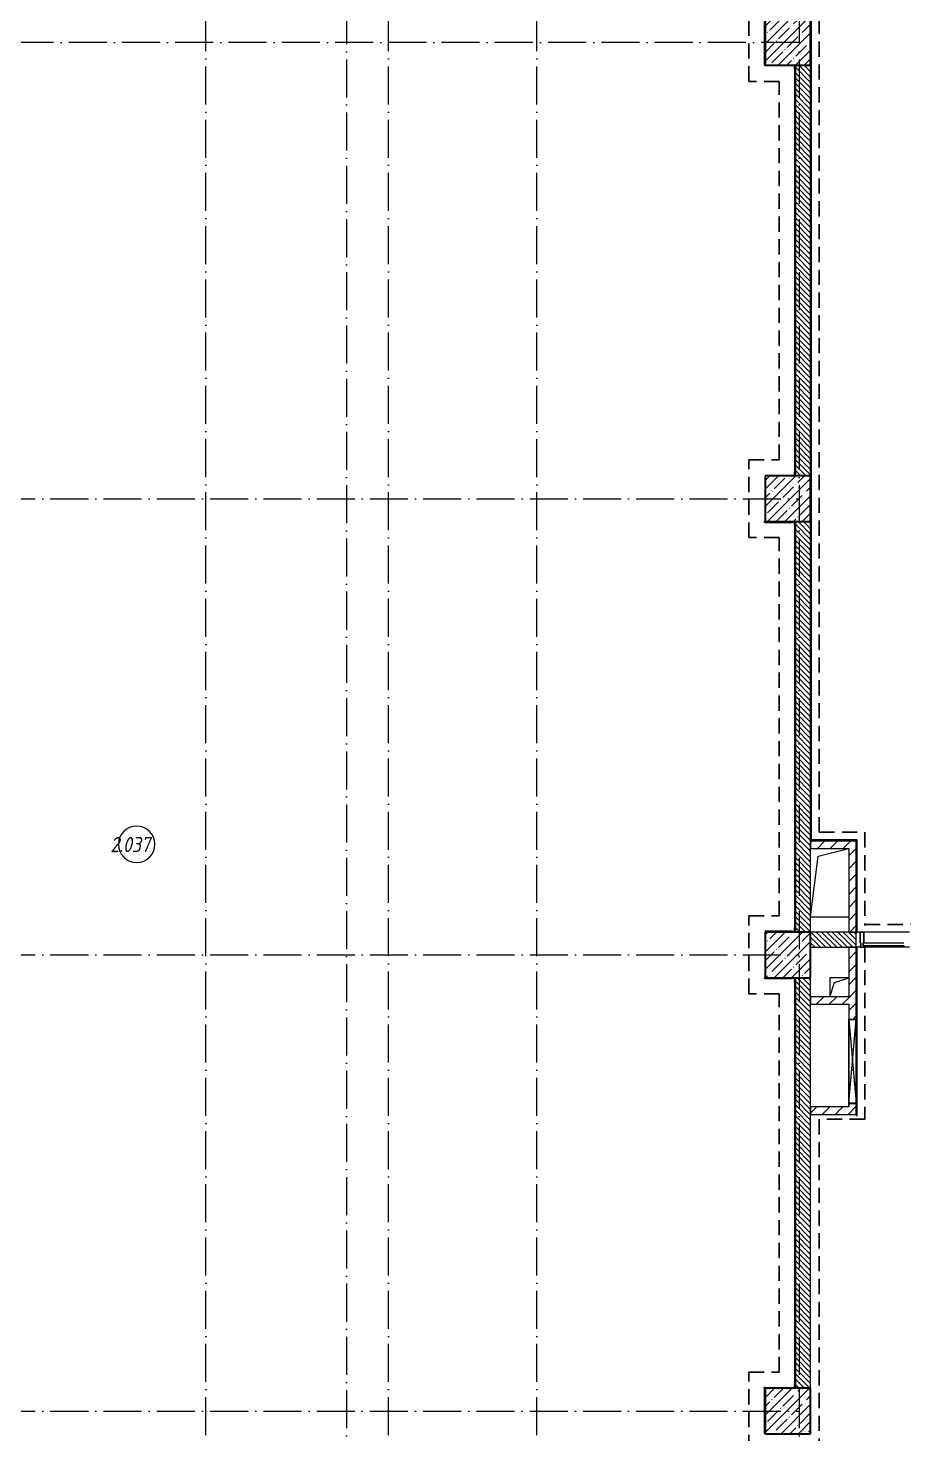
# Model space of a CAD drawing. Header units: millimetres. Extents: x -213536 to 1564669, y -45299 to 942238.
# Drawn here: x -129302 to -117792, y 204127 to 222616 of the extents above; entities that cross this region are included whole.
import ezdxf

# ---------------------------------------------------------------- set-up
doc = ezdxf.new("R2010")
doc.units = ezdxf.units.MM
for name, pattern in [('50_200_ШТРИХ_1Т_ш5_п1_п1_', [700, 500, -100, 0, -100]), ('Штрих короткий', [300, 150, -150]), ('Штриховая _2 мм - 1 мм_', [300, 200, -100])]:
    doc.linetypes.add(name, pattern=pattern)
for name, color, linetype, lineweight in [('0-1', 7, 'Continuous', 5), ('0-2', 7, 'Continuous', 9), ('Импосты витража', 7, 'Continuous', 9), ('Импосты витража-1', 7, 'Continuous', 25), ('Марки помещений', 7, 'Continuous', 9), ('Несущие колонны', 7, 'Continuous', 9), ('Несущие колонны-1', 7, 'Continuous', 35), ('Обобщенные модели', 7, 'Continuous', 9), ('Оси-2', 7, '50_200_ШТРИХ_1Т_ш5_п1_п1_', 9), ('Остекление-1', 7, 'Continuous', 9), ('Перемычка-1', 7, 'Штрих короткий', 9), ('Стены', 7, 'Continuous', 9), ('Стены-1', 7, 'Continuous', 13), ('Штриховка разреза-1', 7, 'Continuous', 9), ('Элементы узлов', 7, 'Continuous', 9)]:
    doc.layers.add(name, color=color, linetype=linetype, lineweight=lineweight)
doc.layers.add('СТ-1_1', color=7, linetype='Штриховая _2 мм - 1 мм_', lineweight=90, true_color=0x888888)
doc.layers.get('0-2').off()
doc.styles.add('ISOCPEUR_I_2', font='isocpeui.ttf', dxfattribs={"width": 0.85, "height": 2.3})
pattern_1 = [(135, (0, 0), (-35.35534, -35.35534), [])]
pattern_2 = [(45, (0, 0), (-84.85281, 84.85281), [])]

# ---------------------------------------------------------------- blocks, each defined once
blk = doc.blocks.new('BSC_Колонна _Прямоугольная - 600х600-26981669-АИ2_02_План отделки стен 2-го этажа _Часть 2_')
at = {"layer": 'Несущие колонны'}
h = blk.add_hatch(dxfattribs=at)
h.set_pattern_fill('FP_19', color=256, style=0, pattern_type=2)
h.set_pattern_definition([(45, (-91300, -38500), (-114.04925, 114.04925), []), (45, (-91185.95, -38500), (-114.04925, 114.04925), [201.613, -40.323, 3.353, -36.97])])
h.paths.add_polyline_path([(-300, -300), (300, -300), (300, 300), (-300, 300), (-300, -121)], flags=0)
at = {"layer": 'Несущие колонны-1'}
for p, q in [((300, 300), (-300, 300)), ((-300, 300), (-300, -300)), ((300, -300), (300, 300)), ((-300, -300), (300, -300))]:
    blk.add_line(p, q, dxfattribs=at)
blk = doc.blocks.new('BSC_Колонна _Прямоугольная - 600х600-V12-АИ2_02_План отделки стен 2-го этажа _Часть 2_')
at = {"layer": 'Несущие колонны'}
h = blk.add_hatch(dxfattribs=at)
h.set_pattern_fill('FP_20', color=256, style=0, pattern_type=2)
h.set_pattern_definition([(45, (-91300, -32500), (-114.04925, 114.04925), []), (45, (-91185.95, -32500), (-114.04925, 114.04925), [201.613, -40.323, 3.353, -36.97])])
h.paths.add_polyline_path([(-300, -300), (300, -300), (300, 300), (-300, 300)], flags=0)
at = {"layer": 'Несущие колонны-1'}
for p, q in [((300, 300), (-300, 300)), ((-300, 300), (-300, -300)), ((300, -300), (300, 300)), ((-300, -300), (300, -300))]:
    blk.add_line(p, q, dxfattribs=at)
blk = doc.blocks.new('BSC_Колонна _Прямоугольная - 600х600-V13-АИ2_02_План отделки стен 2-го этажа _Часть 2_')
at = {"layer": 'Несущие колонны'}
h = blk.add_hatch(dxfattribs=at)
h.set_pattern_fill('FP_21', color=256, style=0, pattern_type=2)
h.set_pattern_definition([(45, (-91300, -26500), (-114.04925, 114.04925), []), (45, (-91185.95, -26500), (-114.04925, 114.04925), [201.613, -40.323, 3.353, -36.97])])
h.paths.add_polyline_path([(-300, -300), (300, -300), (300, 300), (-300, 300)], flags=0)
at = {"layer": 'Несущие колонны-1'}
for p, q in [((300, 300), (-300, 300)), ((-300, 300), (-300, -300)), ((300, -300), (300, 300)), ((-300, -300), (300, -300))]:
    blk.add_line(p, q, dxfattribs=at)
blk = doc.blocks.new('BSC_Колонна _Прямоугольная - 600х600-V14-АИ2_02_План отделки стен 2-го этажа _Часть 2_')
at = {"layer": 'Несущие колонны'}
h = blk.add_hatch(dxfattribs=at)
h.set_pattern_fill('FP_22', color=256, style=0, pattern_type=2)
h.set_pattern_definition([(45, (-91300, -20500), (-114.04925, 114.04925), []), (45, (-91185.95, -20500), (-114.04925, 114.04925), [201.613, -40.323, 3.353, -36.97])])
h.paths.add_polyline_path([(-300, -300), (300, -300), (300, 300), (-300, 300)], flags=0)
at = {"layer": 'Несущие колонны-1'}
for p, q in [((300, 300), (-300, 300)), ((-300, 300), (-300, -300)), ((300, -300), (300, 300)), ((-300, -300), (300, -300))]:
    blk.add_line(p, q, dxfattribs=at)
blk = doc.blocks.new('PNS_Панель прямоугольная2 - Нр_Стекло - 40мм-28950807-АИ2_02_План отделки стен 2-го этажа _Часть 2_')
at = {"layer": 'Остекление-1'}
for p, q in [((-262.5, 40), (262.5, 40)), ((-272.5, 0), (272.5, 0)), ((262.5, 0), (-262.5, 0))]:
    blk.add_line(p, q, dxfattribs=at)
blk = doc.blocks.new('Прямоугольный импост - Импост структурный с накладкой - 180мм-27489099-АИ2_02_План отделки стен 2-го этажа _Часть 2_')
at = {"layer": 'Импосты витража'}
for p, q in [((95500, 26797), (94975, 26797)), ((95500, 26600), (94975, 26600))]:
    blk.add_line(p, q, dxfattribs=at)
blk = doc.blocks.new('Прямоугольный импост - Импост структурный с накладкой - 180мм-26943387-АИ2_02_План отделки стен 2-го этажа _Часть 2_')
at = {"layer": 'Импосты витража-1'}
for p, q in [((-25, 0), (-25, 17)), ((-25, 17), (25, 17)), ((-15, 0), (-25, 0)), ((-15, -40), (-15, 0)), ((25, 0), (15, 0)), ((15, 0), (15, -40)), ((25, 17), (25, 0)), ((-25, -180), (-25, -40)), ((-25, -40), (-15, -40)), ((25, -180), (-25, -180)), ((15, -40), (25, -40)), ((25, -40), (25, -180))]:
    blk.add_line(p, q, dxfattribs=at)
blk = doc.blocks.new('AR_Отверстие прямоугольное _в плите_ - AR_Отверстие прямоугольное _в плите_-30552785-АИ2_02_План отделки стен 2-го этажа _Часть 2_')
at = {"layer": 'Обобщенные модели'}
for p, q in [((-150, 350), (250, 450)), ((-250, -450), (-150, 350)), ((-250, -450), (250, -450))]:
    blk.add_line(p, q, dxfattribs=at)
blk = doc.blocks.new('AR_Отверстие прямоугольное _в плите_ - AR_Отверстие прямоугольное _в плите_-V221-АИ2_02_План отделки стен 2-го этажа _Часть 2_')
at = {"layer": 'Обобщенные модели'}
for p, q in [((125, 125), (-125, 125)), ((-125, 125), (-125, -125)), ((-125, -125), (-63, 63)), ((-63, 63), (125, 125))]:
    blk.add_line(p, q, dxfattribs=at)
blk = doc.blocks.new('Проем_Дверь_Прямоугольный - 3400х2800h_витражные проемы-35271956-АИ2_02_План отделки стен 2-го этажа _Часть 2_')
at = {"layer": 'Перемычка-1'}
for p, q in [((1700, 100), (-1700, 100)), ((1700, -100), (-1700, -100))]:
    blk.add_line(p, q, dxfattribs=at)
blk = doc.blocks.new('AR_Отверстие прямоугольное _в стене_ - AR_Отверстие прямоугольное _в стене__ОВ-36852024-АИ2_02_План отделки стен 2-го этажа _Часть 2_')
at = {"layer": 'Элементы узлов'}
for p, q in [((-550, 50), (550, 50)), ((550, 50), (-550, -50)), ((-550, 50), (550, -50)), ((550, 50), (-550, 50)), ((550, 50), (550, -50)), ((550, -50), (550, 50)), ((550, -50), (-550, -50)), ((-550, -50), (550, -50))]:
    blk.add_line(p, q, dxfattribs=at)
blk = doc.blocks.new('154_Фахверк_СКБ_Швеллер - Тип_100_3960_зеркало-36793856-АИ2_02_План отделки стен 2-го этажа _Часть 2_')
at = {"layer": 'Обобщенные модели'}
for p, q in [((175, 50), (125, 50)), ((125, 50), (125, -50)), ((128, 47), (175, 47)), ((128, -47), (128, 47)), ((175, 47), (175, 50)), ((125, -50), (175, -50)), ((175, -47), (128, -47)), ((175, -50), (175, -47))]:
    blk.add_line(p, q, dxfattribs=at)
blk = doc.blocks.new('0125-Р-ОО-Ш2-АР-о_23_10_2024_rvt-1-АИ2_02_План отделки стен 2-го этажа _Часть 2_')
at = {"layer": 'Штриховка разреза-1'}
h = blk.add_hatch(dxfattribs=at)
h.set_pattern_fill('FP_2', color=256, style=0, pattern_type=2)
h.set_pattern_definition(pattern_1)
h.paths.add_polyline_path([(91600, 32800), (91600, 38200), (91400, 38200), (91400, 32800)], flags=0)
h = blk.add_hatch(dxfattribs=at)
h.set_pattern_fill('FP_2', color=256, style=0, pattern_type=2)
h.set_pattern_definition(pattern_1)
h.paths.add_polyline_path([(91600, 26800), (91600, 32200), (91400, 32200), (91400, 26800)], flags=0)
h = blk.add_hatch(dxfattribs=at)
h.set_pattern_fill('FP_3', color=256, style=0, pattern_type=2)
h.set_pattern_definition(pattern_2)
h.paths.add_polyline_path([(92100, 27900), (92200, 27900), (92200, 28000), (91600, 28000), (91600, 27900)], flags=0)
h = blk.add_hatch(dxfattribs=at)
h.set_pattern_fill('FP_3', color=256, style=0, pattern_type=2)
h.set_pattern_definition(pattern_2)
h.paths.add_polyline_path([(92200, 26800), (92200, 27900), (92100, 27900), (92100, 26800)], flags=0)
h = blk.add_hatch(dxfattribs=at)
h.set_pattern_fill('FP_2', color=256, style=0, pattern_type=2)
h.set_pattern_definition(pattern_1)
h.paths.add_polyline_path([(91600, 26600), (92200, 26600), (92200, 26800), (91600, 26800)], flags=0)
h = blk.add_hatch(dxfattribs=at)
h.set_pattern_fill('FP_3', color=256, style=0, pattern_type=2)
h.set_pattern_definition(pattern_2)
h.paths.add_polyline_path([(92103, 24500), (92197, 24500), (92197, 24547), (92103, 24547)], flags=0)
h.paths.add_polyline_path([(92115, 25650), (92200, 25650), (92200, 26600), (92100, 26600), (92100, 25650)], flags=0)
h = blk.add_hatch(dxfattribs=at)
h.set_pattern_fill('FP_2', color=256, style=0, pattern_type=2)
h.set_pattern_definition(pattern_1)
h.paths.add_polyline_path([(91600, 20800), (91600, 26200), (91400, 26200), (91400, 20800)], flags=0)
h = blk.add_hatch(dxfattribs=at)
h.set_pattern_fill('FP_3', color=256, style=0, pattern_type=2)
h.set_pattern_definition(pattern_2)
h.paths.add_polyline_path([(92100, 25850), (92100, 25950), (91600, 25950), (91600, 25850), (91950, 25850)], flags=0)
h = blk.add_hatch(dxfattribs=at)
h.set_pattern_fill('FP_3', color=256, style=0, pattern_type=2)
h.set_pattern_definition(pattern_2)
h.paths.add_polyline_path([(92100, 24400), (92200, 24400), (92200, 24500), (91600, 24500), (91600, 24400)], flags=0)
at = {"layer": 'Стены-1'}
for p, q in [((91400, 38200), (91400, 32800)), ((91600, 32800), (91600, 38200)), ((91400, 32200), (91400, 26800)), ((91600, 26800), (91600, 32200)), ((92200, 28000), (91600, 28000)), ((91600, 28000), (91600, 27900)), ((92200, 27900), (92200, 28000)), ((91600, 27900), (92100, 27900)), ((92100, 27900), (92100, 26800)), ((92200, 26800), (92200, 27900)), ((92200, 26800), (91600, 26800)), ((92100, 26800), (92200, 26800)), ((92200, 26600), (92200, 26800)), ((91600, 26600), (92200, 26600)), ((92200, 26600), (92100, 26600)), ((92100, 26600), (92100, 25950)), ((92200, 25650), (92200, 26600)), ((91400, 26200), (91400, 20800)), ((91600, 20800), (91600, 26200)), ((92100, 25950), (91600, 25950)), ((91600, 25950), (91600, 25850)), ((91600, 25850), (92100, 25850)), ((92100, 25850), (92100, 25650)), ((92100, 24500), (91600, 24500)), ((91600, 24500), (91600, 24400)), ((92200, 24400), (92200, 24500)), ((91600, 24400), (92200, 24400))]:
    blk.add_line(p, q, dxfattribs=at)
at = {"layer": '0-2'}
for name, p in [('BSC_Колонна _Прямоугольная - 600х600-26981669-АИ2_02_План отделки стен 2-го этажа _Часть 2_', (91300, 38500)), ('BSC_Колонна _Прямоугольная - 600х600-V12-АИ2_02_План отделки стен 2-го этажа _Часть 2_', (91300, 32500)), ('AR_Отверстие прямоугольное _в плите_ - AR_Отверстие прямоугольное _в плите_-30552785-АИ2_02_План отделки стен 2-го этажа _Часть 2_', (91850, 27450)), ('BSC_Колонна _Прямоугольная - 600х600-V13-АИ2_02_План отделки стен 2-го этажа _Часть 2_', (91300, 26500)), ('Проем_Дверь_Прямоугольный - 3400х2800h_витражные проемы-35271956-АИ2_02_План отделки стен 2-го этажа _Часть 2_', (93900, 26700)), ('PNS_Панель прямоугольная2 - Нр_Стекло - 40мм-28950807-АИ2_02_План отделки стен 2-го этажа _Часть 2_', (92563, 26617)), ('Прямоугольный импост - Импост структурный с накладкой - 180мм-27489099-АИ2_02_План отделки стен 2-го этажа _Часть 2_', (-2675, 0)), ('AR_Отверстие прямоугольное _в плите_ - AR_Отверстие прямоугольное _в плите_-V221-АИ2_02_План отделки стен 2-го этажа _Часть 2_', (91975, 26075)), ('BSC_Колонна _Прямоугольная - 600х600-V14-АИ2_02_План отделки стен 2-го этажа _Часть 2_', (91300, 20500))]:
    blk.add_blockref(name, p, dxfattribs=at)
at = {"layer": '0-2', "extrusion": (0, 0, -1), "rotation": 180}
blk.add_blockref('Прямоугольный импост - Импост структурный с накладкой - 180мм-26943387-АИ2_02_План отделки стен 2-го этажа _Часть 2_', (-92275, 26617), dxfattribs=at)
at = {"layer": '0-2'}
for name, p, rotation in [('AR_Отверстие прямоугольное _в стене_ - AR_Отверстие прямоугольное _в стене__ОВ-36852024-АИ2_02_План отделки стен 2-го этажа _Часть 2_', (92150, 25100), 89.99999999999962), ('154_Фахверк_СКБ_Швеллер - Тип_100_3960_зеркало-36793856-АИ2_02_План отделки стен 2-го этажа _Часть 2_', (92150, 24675), 269.9999999999996)]:
    blk.add_blockref(name, p, dxfattribs=dict(at, rotation=rotation))
blk = doc.blocks.new('AI_Марка_Помещение_х1__Общий_E___ISO-2_1K_ - Номер-16210215-АИ2_02_План отделки стен 2-го этажа _Часть 2_')
at = {"layer": 'Марки помещений'}
for start, end in [(360, 180), (180, 360)]:
    blk.add_arc((0.04, 0.31), 2.4, start, end, dxfattribs=at)
blk = doc.blocks.new('Оси1')
at = {"layer": 'Оси-2'}
for p, q in [((289895.6, 210594.5), (289895.6, 264395.4)), ((291745.6, 264395.4), (291745.6, 227065.2)), ((294245.6, 210594.5), (294245.6, 264395.4)), ((297695.6, 264395.4), (297695.6, 210594.5)), ((292295.6, 210594.5), (292295.6, 263125.4)), ((297695.6, 251315.2), (276650.9, 251315.2)), ((276650.9, 245315.2), (297695.6, 245315.2)), ((276650.9, 239315.2), (297695.6, 239315.2)), ((276650.9, 233315.2), (297695.6, 233315.2))]:
    blk.add_line(p, q, dxfattribs=at)

msp = doc.modelspace()

# ---------------------------------------------------------------- linework, layer by layer
at = {"layer": 'СТ-1_1', "lineweight": 25}
for p, q in [((-118905, 229339.3), (-118905, 212039.3)), ((-119829.7, 221915.2), (-119829.7, 222939.2)), ((-119429.7, 221915.2), (-119829.7, 221915.2)), ((-119429.7, 216939.2), (-119429.7, 221915.2)), ((-119829.7, 215915.2), (-119829.7, 216939.2)), ((-119829.7, 216939.2), (-119429.7, 216939.2)), ((-119429.7, 215915.2), (-119829.7, 215915.2)), ((-119429.7, 210939.2), (-119429.7, 215915.2)), ((-118905, 212039.3), (-118305, 212039.3)), ((-118305, 212039.3), (-118305, 210815.3)), ((-119829.7, 209915.2), (-119829.7, 210939.2)), ((-119829.7, 210939.2), (-119429.7, 210939.2)), ((-118305, 210827.3), (-115129, 210827.3)), ((-118305, 210527.3), (-118305, 208265.3)), ((-119429.7, 209915.2), (-119829.7, 209915.2)), ((-119429.7, 204939.2), (-119429.7, 209915.2)), ((-118305, 208265.3), (-118905, 208265.3)), ((-118905, 208265.3), (-118905, 191939.3)), ((-119829.7, 203915.2), (-119829.7, 204939.2)), ((-119829.7, 204939.2), (-119429.7, 204939.2))]:
    msp.add_line(p, q, dxfattribs=at)
at = {"layer": 'Стены'}
for p, q in [((-119229, 222077.3), (-119229, 222115.3)), ((-119229, 216739.3), (-119229, 216777.3)), ((-119229, 216739.3), (-119217, 216739.3)), ((-119629, 216127.3), (-119617, 216127.3)), ((-119629, 216127.3), (-119629, 216115.3)), ((-119617, 216115.3), (-119629, 216115.3)), ((-119229, 216115.3), (-119267, 216115.3)), ((-119229, 216077.3), (-119229, 216115.3)), ((-119229, 210739.3), (-119229, 210777.3)), ((-119267, 210739.3), (-119229, 210739.3)), ((-119629, 210127.3), (-119617, 210127.3)), ((-119629, 210127.3), (-119629, 210115.3)), ((-119617, 210115.3), (-119629, 210115.3)), ((-119229, 210115.3), (-119267, 210115.3)), ((-119229, 210077.3), (-119229, 210115.3)), ((-119617, 204739.3), (-119629, 204739.3)), ((-119629, 204727.3), (-119629, 204739.3)), ((-119617, 204739.3), (-119617, 204727.3)), ((-119229, 204739.3), (-119229, 204777.3))]:
    msp.add_line(p, q, dxfattribs=at)
at = {"layer": 'Стены-1'}
for p, q in [((-119005, 211939.3), (-119005, 229227.3)), ((-119629, 222727.3), (-119629, 222127.3)), ((-119629, 222127.3), (-119617, 222127.3)), ((-119217, 222077.3), (-119229, 222077.3)), ((-119229, 222077.3), (-119229, 216777.3)), ((-119217, 216777.3), (-119217, 222077.3)), ((-119017, 222127.3), (-119017, 216727.3)), ((-119229, 216777.3), (-119217, 216777.3)), ((-119617, 216127.3), (-119617, 216115.3)), ((-119617, 216115.3), (-119267, 216115.3)), ((-119267, 216115.3), (-119267, 216127.3)), ((-119217, 216077.3), (-119229, 216077.3)), ((-119229, 216077.3), (-119229, 210777.3)), ((-119217, 210777.3), (-119217, 216077.3)), ((-119017, 216127.3), (-119017, 211927.3)), ((-119017, 211927.3), (-118417, 211927.3)), ((-118405, 211939.3), (-119005, 211939.3)), ((-118417, 211927.3), (-118417, 210721.3)), ((-118405, 210721.3), (-118405, 211939.3)), ((-119229, 210777.3), (-119217, 210777.3)), ((-119267, 210739.3), (-119617, 210739.3)), ((-119617, 210739.3), (-119617, 210727.3)), ((-119267, 210727.3), (-119267, 210739.3)), ((-118417, 210721.3), (-118405, 210721.3)), ((-118417, 210527.3), (-118417, 209577.3)), ((-118405, 210527.3), (-118417, 210527.3)), ((-118405, 208315.3), (-118405, 210527.3)), ((-119617, 210127.3), (-119617, 210115.3)), ((-119617, 210115.3), (-119267, 210115.3)), ((-119267, 210115.3), (-119267, 210127.3)), ((-119217, 210077.3), (-119229, 210077.3)), ((-119229, 210077.3), (-119229, 204777.3)), ((-119217, 204777.3), (-119217, 210077.3)), ((-118417, 208427.3), (-118417, 208327.3)), ((-118417, 208315.3), (-118405, 208315.3)), ((-119617, 204727.3), (-119629, 204727.3)), ((-119629, 204727.3), (-119629, 204127.3)), ((-119229, 204777.3), (-119217, 204777.3))]:
    msp.add_line(p, q, dxfattribs=at)

# ---------------------------------------------------------------- block references
at = {"color": 2, "lineweight": 30}
msp.add_blockref('Оси1', (-416862.6, -28888), dxfattribs=at)
at = {"layer": '0-1'}
msp.add_blockref('0125-Р-ОО-Ш2-АР-о_23_10_2024_rvt-1-АИ2_02_План отделки стен 2-го этажа _Часть 2_', (-210617, 183927.3), dxfattribs=at)
at = {"layer": 'Марки помещений', "xscale": 99.99999999999993, "yscale": 99.99999999999993, "zscale": 99.99999999999993}
msp.add_blockref('AI_Марка_Помещение_х1__Общий_E___ISO-2_1K_ - Номер-16210215-АИ2_02_План отделки стен 2-го этажа _Часть 2_', (-127879.4, 211850.4), dxfattribs=at)

# ---------------------------------------------------------------- texts
at = {"layer": 'Марки помещений', "insert": (-128222, 211978.2), "char_height": 200, "width": 785.654, "attachment_point": 1, "style": 'ISOCPEUR_I_2'}
msp.add_mtext('2.037', dxfattribs=at)

doc.saveas('drawing.dxf')
